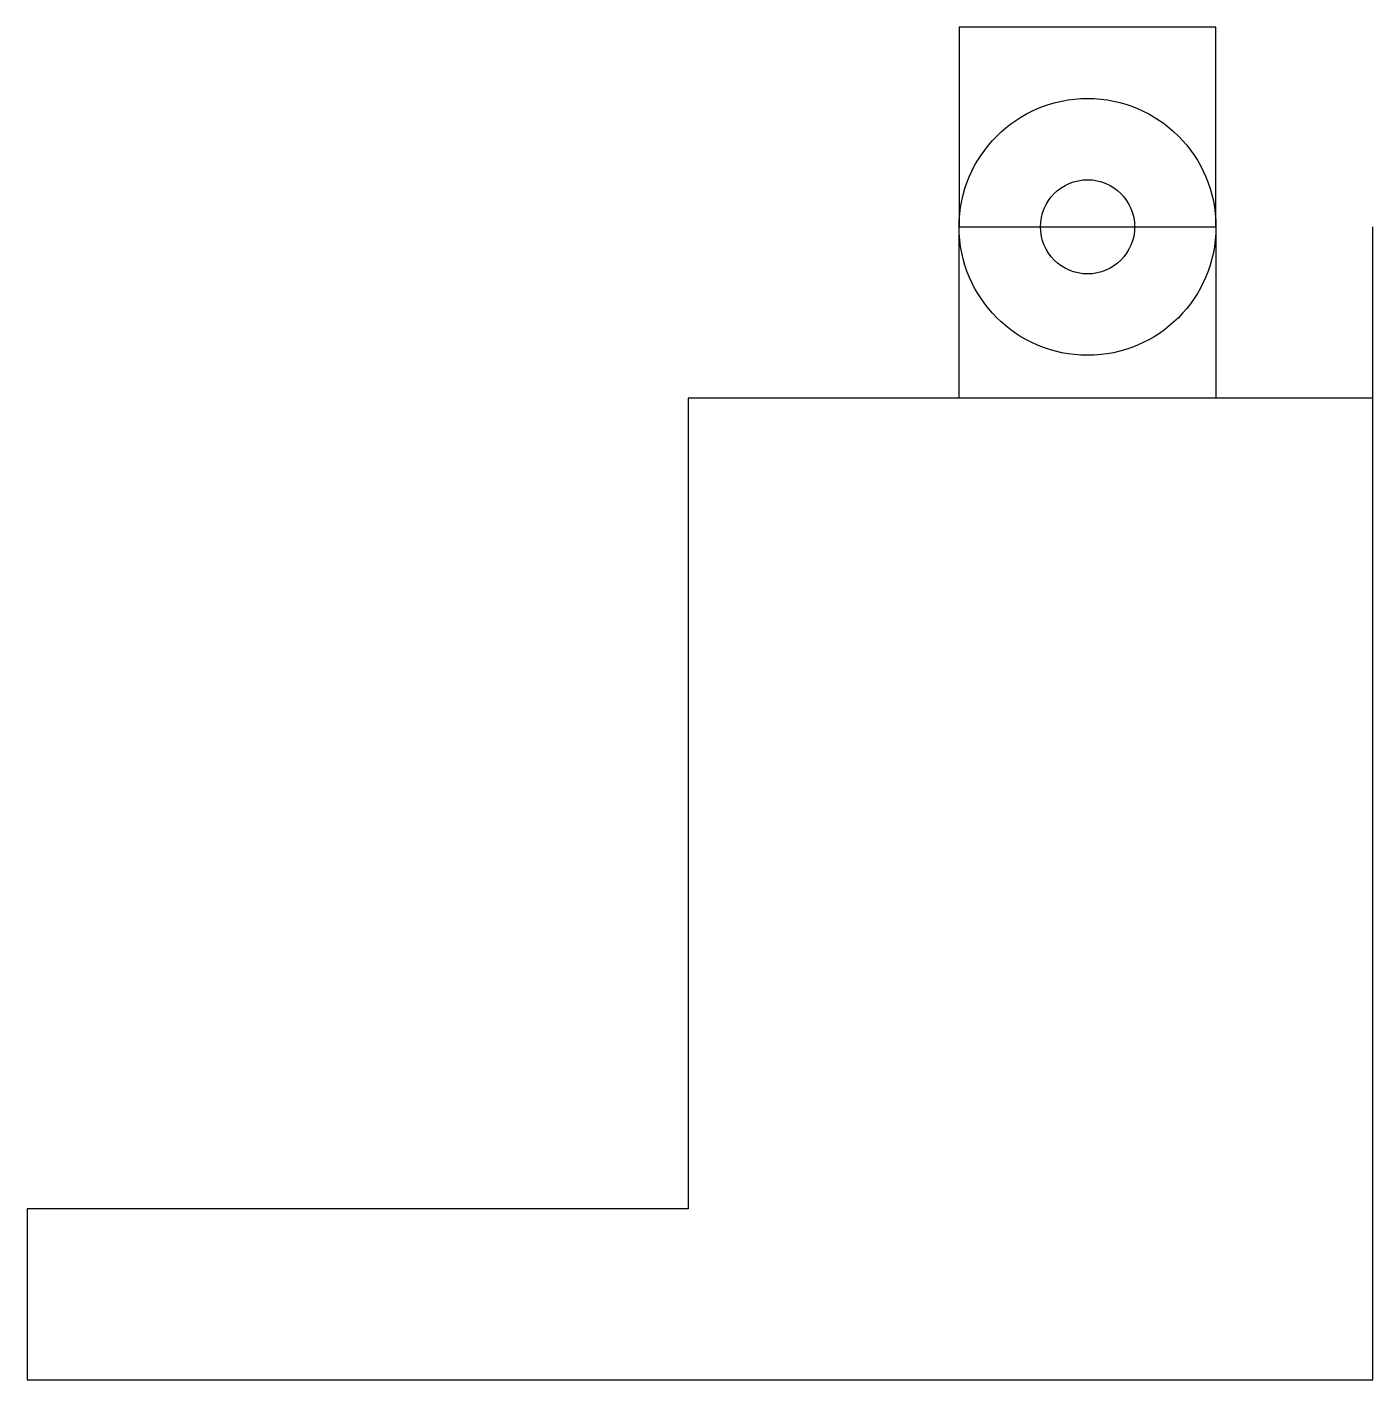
# Model space of a CAD drawing. Header units: millimetres. Extents: x -32.1 to -8.5, y -15.2 to 8.5.
import ezdxf

# ---------------------------------------------------------------- set-up
doc = ezdxf.new("R2010")
doc.units = ezdxf.units.MM
doc.layers.get('0').update_dxf_attribs({"linetype": 'CONTINUOUS'})

msp = doc.modelspace()

# ---------------------------------------------------------------- linework, layer by layer
msp.add_line((-8.5, 0.2), (-8.5, 5))
for points in [[(-11.25, 8.5), (-15.75, 8.5), (-15.75, 5), (-11.25, 5)], [(-11.25, 2), (-15.75, 2), (-15.75, 5), (-11.25, 5)], [(-8.5, -15.2), (-8.5, 2), (-20.5, 2), (-20.5, -12.2), (-32.082, -12.2), (-32.082, -15.2)]]:
    msp.add_lwpolyline(points, close=True)
for radius in [2.25, 0.825]:
    msp.add_circle((-13.5, 5), radius)

doc.saveas('drawing.dxf')
